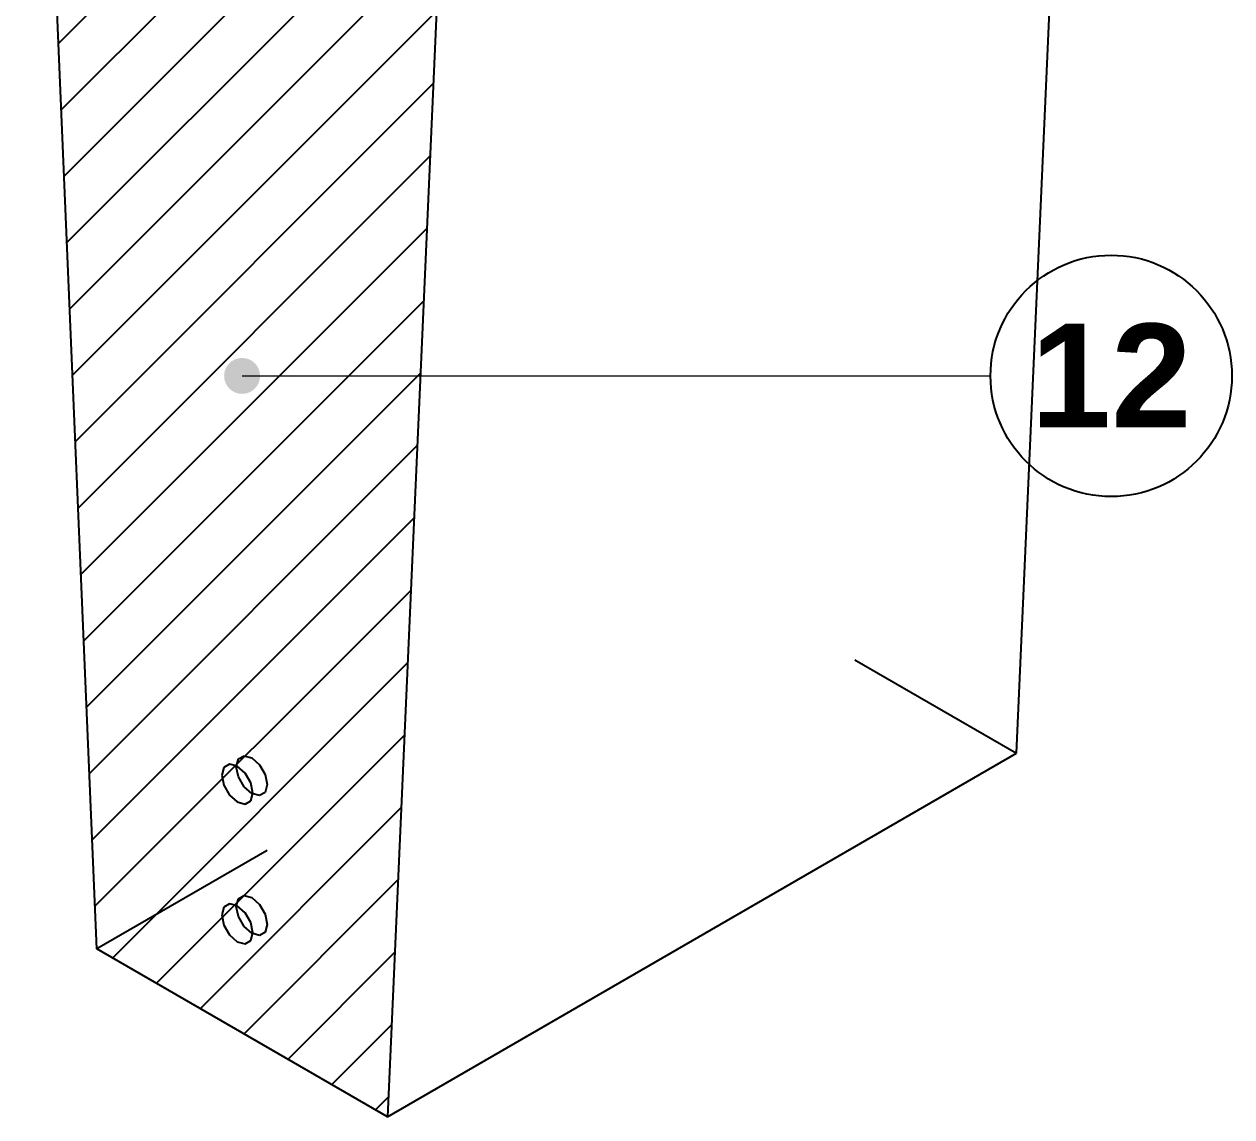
# Model space of a CAD drawing. Header units: millimetres. Extents: x 0 to 297, y 0 to 420.
# Drawn here: x 62.23 to 85.75, y 151.87 to 173.15 of the extents above; entities that cross this region are included whole.
import ezdxf
from ezdxf.enums import TextEntityAlignment as Align

# ---------------------------------------------------------------- set-up
doc = ezdxf.new("R2010")
doc.units = ezdxf.units.MM
for name, color, linetype in [('2-AXO-ARISTAS', 7, 'Continuous'), ('2-AXO-RAYADOS', 8, 'Continuous'), ('3-TEXTOS', 7, 'Continuous')]:
    doc.layers.add(name, color=color, linetype=linetype)
doc.styles.add('ARIAL-NEGRITA', font='arialbd.ttf')

msp = doc.modelspace()

# ---------------------------------------------------------------- hatches: boundary and pattern name
at = {"layer": '3-TEXTOS', "true_color": 0x000000}
h = msp.add_hatch(color=256, dxfattribs=at)
h.dxf.hatch_style = 1
edge = h.paths.add_edge_path()
edge.add_arc((66.474, 166.301), 0.35, 0, 360)

# ---------------------------------------------------------------- linework, layer by layer
at = {"layer": '2-AXO-ARISTAS', "lineweight": 25}
for p, q in [((63.646, 155.142), (62.231, 188.618)), ((66.361, 158.691), (66.401, 158.842)), ((66.401, 158.842), (66.512, 158.905)), ((66.512, 158.905), (66.663, 158.865)), ((66.663, 158.865), (66.813, 158.731)), ((66.119, 158.678), (66.078, 158.528)), ((66.229, 158.742), (66.119, 158.678)), ((66.38, 158.702), (66.229, 158.742)), ((66.401, 158.493), (66.361, 158.691)), ((66.531, 158.568), (66.38, 158.702)), ((66.641, 158.377), (66.531, 158.568)), ((66.813, 158.731), (66.924, 158.54)), ((66.924, 158.54), (66.964, 158.342)), ((66.078, 158.528), (66.119, 158.33)), ((66.119, 158.33), (66.229, 158.139)), ((66.512, 158.302), (66.401, 158.493)), ((66.663, 158.168), (66.512, 158.302)), ((66.682, 158.179), (66.641, 158.377)), ((66.964, 158.342), (66.924, 158.192)), ((66.229, 158.139), (66.38, 158.005)), ((66.641, 158.028), (66.682, 158.179)), ((66.813, 158.128), (66.663, 158.168)), ((66.924, 158.192), (66.813, 158.128)), ((66.38, 158.005), (66.531, 157.965)), ((66.531, 157.965), (66.641, 158.028)), ((66.963, 157.057), (63.646, 155.142)), ((66.401, 156.12), (66.512, 156.184)), ((66.512, 156.184), (66.663, 156.143)), ((66.119, 155.957), (66.078, 155.806)), ((66.229, 156.02), (66.119, 155.957)), ((66.38, 155.98), (66.229, 156.02)), ((66.361, 155.969), (66.401, 156.12)), ((66.401, 155.772), (66.361, 155.969)), ((66.531, 155.846), (66.38, 155.98)), ((66.663, 156.143), (66.813, 156.01)), ((66.813, 156.01), (66.924, 155.818)), ((66.078, 155.806), (66.119, 155.608)), ((66.512, 155.58), (66.401, 155.772)), ((66.641, 155.655), (66.531, 155.846)), ((66.924, 155.818), (66.964, 155.621)), ((66.119, 155.608), (66.229, 155.417)), ((66.663, 155.447), (66.512, 155.58)), ((66.682, 155.458), (66.641, 155.655)), ((66.964, 155.621), (66.924, 155.47)), ((66.229, 155.417), (66.38, 155.283)), ((66.38, 155.283), (66.531, 155.243)), ((66.531, 155.243), (66.641, 155.307)), ((66.641, 155.307), (66.682, 155.458)), ((66.813, 155.406), (66.663, 155.447)), ((66.924, 155.47), (66.813, 155.406))]:
    msp.add_line(p, q, dxfattribs=at)

# ---------------------------------------------------------------- wipeouts: each hides what was drawn before it
msp.add_wipeout([(82.975, 190.796), (82.975, 190.796), (82.975, 190.796), (82.975, 190.796), (82.975, 190.796), (82.975, 190.796), (82.975, 190.796), (82.975, 190.796), (82.975, 190.796), (82.975, 190.796), (82.975, 190.796), (82.975, 190.796), (82.975, 190.796), (82.975, 190.796), (82.975, 190.796), (82.975, 190.796), (82.975, 190.796), (82.975, 190.796), (82.975, 190.796), (82.975, 190.796), (82.975, 190.796), (82.975, 190.796), (82.975, 190.796), (82.975, 190.797), (82.975, 190.797), (82.975, 190.797), (82.975, 190.797), (82.975, 190.797), (82.975, 190.797), (82.975, 190.797), (82.975, 190.797), (82.975, 190.797), (82.975, 190.797), (82.975, 190.797), (82.975, 190.797), (82.975, 190.797), (82.974, 190.797), (82.974, 190.797), (82.974, 190.797), (82.974, 190.797), (82.974, 190.797), (82.974, 190.797), (82.974, 190.797), (82.974, 190.797), (82.974, 190.797), (82.974, 190.797), (82.974, 190.797), (82.974, 190.797), (82.974, 190.797), (82.974, 190.797), (82.974, 190.797), (82.974, 190.797), (82.974, 190.797), (82.974, 190.797), (82.974, 190.797), (82.974, 190.797), (82.974, 190.797), (82.974, 190.797), (82.974, 190.797), (82.973, 190.797), (82.973, 190.797), (82.973, 190.797), (82.973, 190.797), (82.973, 190.797), (82.973, 190.797), (82.973, 190.797), (82.973, 190.797), (82.973, 190.797), (82.973, 190.797), (82.973, 190.797), (82.973, 190.797), (82.973, 190.797), (82.973, 190.797), (82.973, 190.797), (82.973, 190.797), (82.973, 190.797), (82.973, 190.797), (82.973, 190.797), (82.973, 190.797), (82.972, 190.797), (82.972, 190.797), (82.972, 190.797), (82.972, 190.797), (82.972, 190.797), (82.972, 190.797), (70.716, 183.721), (70.716, 183.721), (70.715, 183.721), (70.715, 183.721), (70.715, 183.72), (70.715, 183.72), (70.715, 183.72), (70.715, 183.72), (70.715, 183.72), (70.715, 183.719), (70.715, 183.719), (69.301, 151.876), (69.301, 151.876), (69.301, 151.876), (69.301, 151.876), (69.301, 151.876), (69.301, 151.876), (69.301, 151.876), (69.301, 151.876), (69.301, 151.876), (69.301, 151.875), (69.301, 151.875), (69.301, 151.875), (69.301, 151.875), (69.301, 151.875), (69.301, 151.875), (69.301, 151.875), (69.301, 151.875), (69.301, 151.875), (69.301, 151.875), (69.301, 151.875), (69.301, 151.875), (69.301, 151.875), (69.301, 151.875), (69.301, 151.875), (69.301, 151.875), (69.301, 151.875), (69.301, 151.875), (69.301, 151.875), (69.301, 151.875), (69.301, 151.875), (69.301, 151.874), (69.301, 151.874), (69.301, 151.874), (69.301, 151.874), (69.301, 151.874), (69.301, 151.874), (69.301, 151.874), (69.301, 151.874), (69.301, 151.874), (69.301, 151.874), (69.301, 151.874), (69.301, 151.874), (69.301, 151.874), (69.301, 151.874), (69.301, 151.874), (69.302, 151.874), (69.302, 151.874), (69.302, 151.874), (69.302, 151.874), (69.302, 151.874), (69.302, 151.874), (69.302, 151.874), (69.302, 151.874), (69.302, 151.874), (69.302, 151.874), (69.302, 151.874), (69.302, 151.874), (69.302, 151.874), (69.302, 151.874), (69.302, 151.874), (69.302, 151.874), (69.302, 151.874), (69.302, 151.874), (69.302, 151.874), (69.302, 151.874), (69.303, 151.874), (69.303, 151.874), (69.303, 151.874), (69.303, 151.874), (69.303, 151.874), (69.303, 151.874), (69.303, 151.874), (69.303, 151.874), (69.303, 151.874), (69.303, 151.874), (69.303, 151.874), (69.303, 151.874), (69.303, 151.874), (69.303, 151.874), (69.303, 151.874), (69.303, 151.874), (69.303, 151.874), (69.303, 151.874), (69.303, 151.874), (69.303, 151.874), (69.303, 151.874), (69.304, 151.874), (81.56, 158.95), (81.56, 158.95), (81.56, 158.951), (81.56, 158.951), (81.561, 158.951), (81.561, 158.951), (81.561, 158.951), (81.561, 158.951), (81.561, 158.952), (81.561, 158.952), (81.561, 158.952), (82.975, 190.795), (82.975, 190.795)])

# ---------------------------------------------------------------- next in the draw order: hatches: boundary and pattern name
at = {"layer": '2-AXO-RAYADOS'}
h = msp.add_hatch(dxfattribs=at)
h.set_pattern_fill('ANSI31', color=8, scale=0.3)
h.set_pattern_definition([(45, (-122, 0), (-0.6735192, 0.6735192), [])])
h.paths.add_polyline_path([(70.719, 183.719), (70.719, 183.719), (70.719, 183.719), (70.719, 183.719), (70.719, 183.719), (70.719, 183.719), (70.719, 183.719), (70.719, 183.719), (70.719, 183.719), (70.719, 183.72), (70.719, 183.72), (70.719, 183.72), (70.719, 183.72), (70.719, 183.72), (70.719, 183.72), (70.719, 183.72), (70.719, 183.72), (70.719, 183.72), (70.719, 183.72), (70.719, 183.72), (70.719, 183.72), (70.718, 183.72), (70.718, 183.72), (70.718, 183.72), (70.718, 183.72), (70.718, 183.72), (70.718, 183.72), (70.718, 183.72), (70.718, 183.72), (70.718, 183.72), (70.718, 183.721), (70.718, 183.721), (70.718, 183.721), (70.718, 183.721), (70.718, 183.721), (70.718, 183.721), (70.718, 183.721), (70.718, 183.721), (70.718, 183.721), (70.718, 183.721), (70.718, 183.721), (70.718, 183.721), (70.718, 183.721), (70.718, 183.721), (70.718, 183.721), (62.232, 188.62), (62.232, 188.62), (62.232, 188.62), (62.232, 188.62), (62.232, 188.62), (62.232, 188.62), (62.231, 188.62), (62.231, 188.62), (62.231, 188.62), (62.231, 188.62), (62.231, 188.62), (62.23, 188.62), (62.23, 188.62), (62.23, 188.62), (62.23, 188.619), (62.23, 188.619), (62.23, 188.619), (62.23, 188.619), (62.23, 188.619), (62.23, 188.619), (62.229, 188.618), (62.229, 188.618), (62.229, 188.618), (63.644, 155.142), (63.644, 155.142), (63.644, 155.142), (63.644, 155.142), (63.644, 155.142), (63.644, 155.141), (63.644, 155.141), (63.644, 155.141), (63.644, 155.141), (63.644, 155.141), (63.644, 155.141), (63.644, 155.141), (63.644, 155.141), (63.644, 155.141), (63.644, 155.141), (63.644, 155.141), (63.644, 155.141), (63.644, 155.141), (63.644, 155.141), (63.644, 155.141), (63.644, 155.141), (63.644, 155.141), (63.644, 155.141), (63.644, 155.141), (63.644, 155.141), (63.644, 155.141), (63.644, 155.141), (63.644, 155.141), (63.644, 155.14), (63.644, 155.14), (63.644, 155.14), (63.644, 155.14), (63.644, 155.14), (63.644, 155.14), (63.644, 155.14), (63.644, 155.14), (63.644, 155.14), (63.644, 155.14), (63.644, 155.14), (63.645, 155.14), (63.645, 155.14), (63.645, 155.14), (63.645, 155.14), (69.302, 151.874), (69.302, 151.874), (69.302, 151.874), (69.302, 151.874), (69.302, 151.874), (69.302, 151.874), (69.303, 151.874), (69.303, 151.874), (69.303, 151.874), (69.303, 151.874), (69.303, 151.874), (69.304, 151.874), (69.304, 151.874), (69.304, 151.874), (69.304, 151.874), (69.304, 151.875), (69.304, 151.875), (69.304, 151.875), (69.304, 151.875), (69.304, 151.875), (69.304, 151.876), (69.305, 151.876), (70.719, 183.719), (70.719, 183.719)])

# ---------------------------------------------------------------- next in the draw order: linework, layer by layer
at = {"layer": '2-AXO-ARISTAS', "lineweight": 25}
for p, q in [((81.559, 158.952), (82.973, 190.795)), ((70.717, 183.719), (69.303, 151.876)), ((78.406, 160.772), (81.559, 158.952)), ((69.303, 151.876), (81.559, 158.952)), ((69.303, 151.876), (63.646, 155.142))]:
    msp.add_line(p, q, dxfattribs=at)
at = {"layer": '3-TEXTOS', "lineweight": 13}
msp.add_lwpolyline([(66.474, 166.301), (77.4, 166.301), (81.05, 166.301)], dxfattribs=at)
at = {"layer": '3-TEXTOS', "true_color": 0x000000}
msp.add_circle((83.4, 166.301), 2.35, dxfattribs=at)

# ---------------------------------------------------------------- next in the draw order: texts
at = {"layer": '3-TEXTOS', "style": 'ARIAL-NEGRITA'}
msp.add_text('12', height=2.016, dxfattribs=at).set_placement((83.4, 165.301), align=Align.CENTER)

doc.saveas('drawing.dxf')
